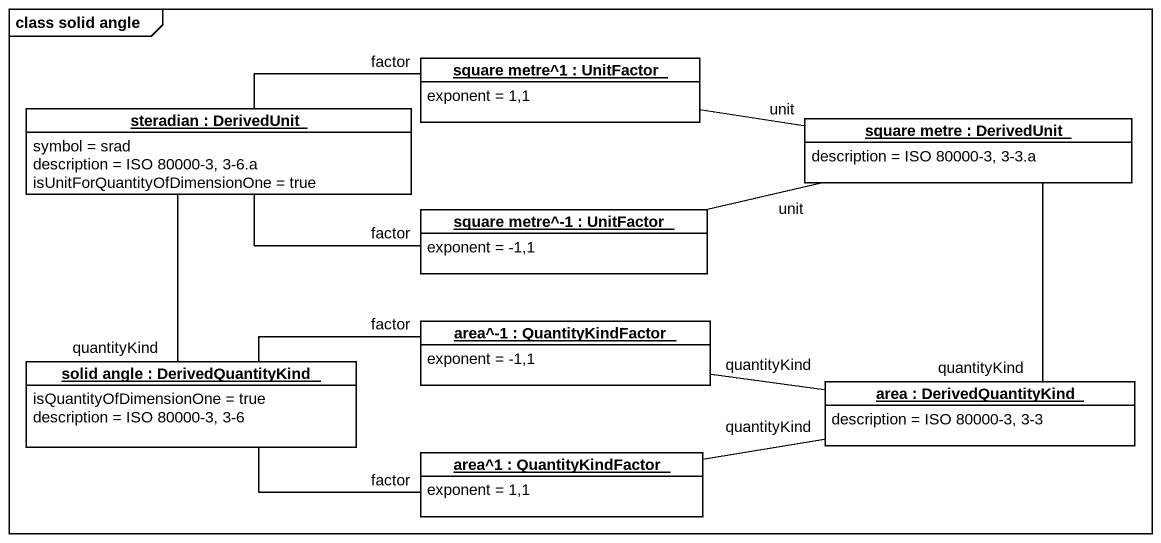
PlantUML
@startuml
mainframe class solid angle
hide circle
hide empty members
object "steradian : DerivedUnit" as steradian #FFFFFF {
  symbol = srad
  description = ISO 80000-3, 3-6.a
  isUnitForQuantityOfDimensionOne = true
}
object "square metre^1 : UnitFactor" as square_metre_1 #FFFFFF {
  exponent = 1,1
}
object "square metre : DerivedUnit" as square_metre #FFFFFF {
  description = ISO 80000-3, 3-3.a
}
object "square metre^-1 : UnitFactor" as square_metre_1_2 #FFFFFF {
  exponent = -1,1
}
object "solid angle : DerivedQuantityKind" as solid_angle #FFFFFF {
  isQuantityOfDimensionOne = true
  description = ISO 80000-3, 3-6
}
object "area^-1 : QuantityKindFactor" as area_1 #FFFFFF {
  exponent = -1,1
}
object "area : DerivedQuantityKind" as area #FFFFFF {
  description = ISO 80000-3, 3-3
}
object "area^1 : QuantityKindFactor" as area_1_2 #FFFFFF {
  exponent = 1,1
}
steradian -- solid_angle : quantityKind
square_metre_1 -left- steradian : factor
square_metre -left- square_metre_1 : unit
square_metre -left- square_metre_1_2 : unit
square_metre -- area : quantityKind
square_metre_1_2 -left- steradian : factor
area_1 -left- solid_angle : factor
area -left- area_1 : quantityKind
area -left- area_1_2 : quantityKind
area_1_2 -left- solid_angle : factor
@enduml
